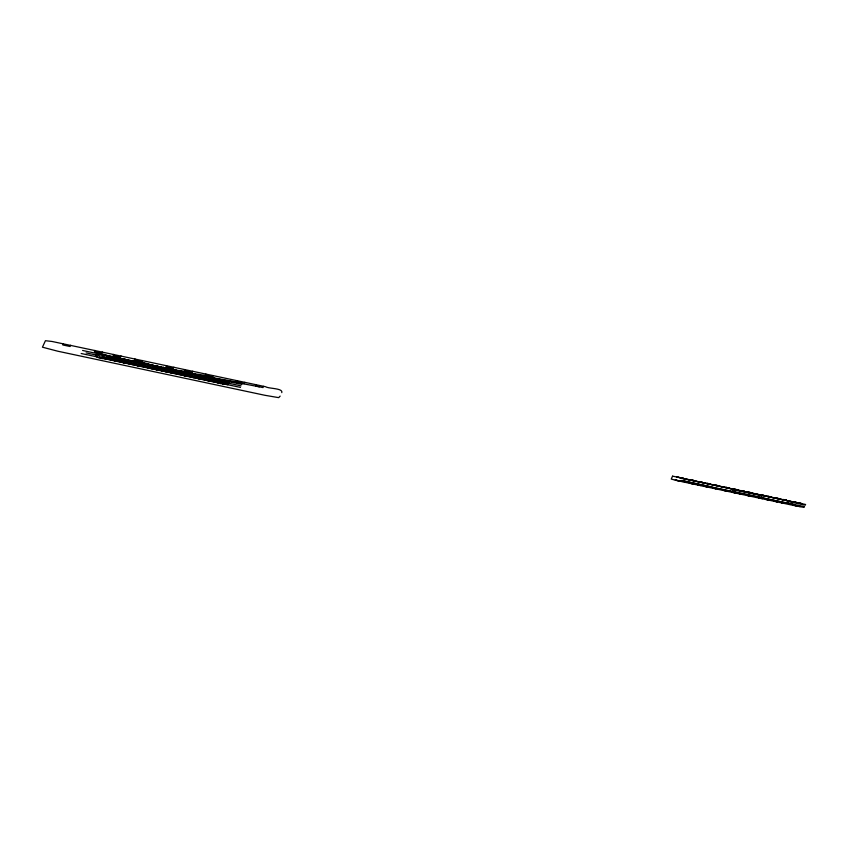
<?xml version="1.0" encoding="UTF-8"?>
<svg xmlns="http://www.w3.org/2000/svg" width="848" height="848" viewBox="0 0 848 848"><rect width="100%" height="100%" fill="white"/><g stroke="black" fill="none" stroke-linecap="round" stroke-linejoin="round"><path stroke-width="1.27" d="M102.258 351.973L101.707 353.245L94.382 351.687L94.976 350.425M173.914 367.226L173.363 368.498L166.038 366.94L166.643 365.679M244.807 382.321L244.256 383.593L236.931 382.035L237.535 380.773M63.377 343.694L62.784 344.956L70.066 346.503L70.67 345.242M102.396 358.524L104.251 354.612M113.749 354.411L113.144 355.683L120.437 357.231L121.041 355.969M135.033 358.948L134.44 360.209L141.733 361.767L142.326 360.495M135.945 364.428L105.809 357.782L105.417 358.407L216.887 381.674L105.618 357.983M161.48 371.159L163.42 367.089M185.405 369.675L184.811 370.936L192.093 372.484L192.697 371.223M198.697 378.272L199.916 375.696M205.926 374.042L205.333 375.304L212.625 376.851L213.219 375.59M211.618 380.551L212.435 378.833M220.628 383.688L222.483 379.777M256.297 384.769L255.704 386.031L262.986 387.578L263.59 386.317M280.147 396.111L278.685 397.638L264.989 395.306L57.738 351.199L42.442 347.192L45.442 340.705L52.088 341.479L265.604 386.741C268.625 388.797 283.317 388.077 281.79 392.635M711.907 487.038L681.771 480.392L681.379 481.028L792.838 504.295L681.569 480.604M732.513 491.331L733.573 489.847L759.882 495.402C763.454 495.084 761.652 498.656 759.077 497.076M169.706 367.714L166.738 368.318L168.561 368.71L164.968 367.958L166.77 368.255M106.477 358.884L99.258 357.358L106.488 358.863M801.572 503.574L794.385 502.048L801.614 503.553M792.954 505.005L800.183 506.542L792.944 505.026M212.371 378.992L229.331 382.522L229.638 381.865L106.445 355.27C95.411 350.669 90.036 357.867 104.76 358.799L220.215 383.381L227.868 384.738L228.6 384.07L211.799 380.434M126.765 359.828L123.225 359.043L126.871 359.817M140.121 362.721L138.33 362.255L141.976 363.039M153.52 365.52L138.086 360.983M160.95 367.099L157.399 366.304L160.982 367.078M207.029 376.883L210.675 377.657L207.018 376.904M714.292 484.876L717.938 485.65L714.302 484.908M740.919 490.579L744.523 491.31L740.866 490.557M764.069 495.497L760.539 494.755L764.101 495.476M117.681 361.312L114.067 360.57L117.724 361.333M125.101 362.891L121.497 362.16L125.154 362.912M136.613 365.35L140.259 366.124M140.217 366.145L136.645 365.393M186.38 375.982L182.85 375.24L186.422 375.961M193.81 377.572L190.281 376.83L193.842 377.551M701.073 485.544L697.491 484.749L699.25 485.215M724.139 490.43L727.785 491.215L724.15 490.462M739.149 493.653L742.806 494.405M742.763 494.426L739.191 493.674M750.31 496.027L746.749 495.285L750.321 496.016M773.779 501.041L777.393 501.783L773.736 501.02M701.095 485.522L699.324 485.088M188.457 371.71L174.253 369.919C179.437 371.021 169.229 368.901 174.285 369.855M186.348 372.42C191.563 373.682 180.995 371.435 186.348 372.42L208.979 376.077M201.23 375.59C206.774 376.915 195.952 374.636 201.23 375.59L240.599 382.808M208.841 377.275L259.35 386.805M693.611 480.413C688.152 479.438 699.017 481.516 693.547 480.54M701.042 481.993C695.752 481.06 706.32 483.063 700.978 482.12M708.621 483.604C703.162 482.639 714.058 484.706 708.557 483.731M183.126 374.466C185.744 376.162 187.472 372.473 183.921 372.781L159.731 367.629C157.124 366.018 155.332 369.59 158.936 369.315M82.595 350.468L241.871 384.377M86.136 352.895L241.055 385.872M81.164 353.499L240.44 387.409M140.174 362.594L141.923 363.018M151.75 365.053L153.552 365.499M734.887 491.935L732.566 491.363M691.894 483.498C696.537 484.643 686.912 482.417 691.82 483.625M706.914 486.699C712.076 487.96 701.996 485.628 706.829 486.826M207.156 380.328C212.36 381.6 202.153 379.226 207.082 380.445M677.743 480.625L682.439 481.484L675.231 479.936L677.488 480.562M223.109 380.275L218.413 379.395L225.653 380.932L223.353 380.328M106.636 355.842L217.904 379.533L106.636 355.842M672.559 476.163L671.234 479.067L676.291 480.434L796.166 505.991L803.819 507.358L804.551 506.691L790.039 503.606C786.594 503.85 788.184 500.405 790.781 502.048L805.293 505.143L805.6 504.486L672.612 476.141M682.587 478.463L793.855 502.154L682.587 478.463M100.7 354.326L107.908 355.863L100.753 354.326M217.024 382.384L224.222 383.953L217.077 382.384M676.662 476.936L683.859 478.484L676.704 476.936M115.826 357.464L119.441 358.238L115.858 357.464M130.836 360.654L134.461 361.439L130.836 360.654M191.955 373.661L195.57 374.445L192.03 373.671M725.888 487.335L729.513 488.119L725.888 487.335M733.319 488.914L736.944 489.699L733.319 488.914M748.424 492.137L752.038 492.911L748.424 492.137M767.906 496.281L771.479 497.034L767.991 496.292M775.496 497.903L779.111 498.677L775.57 497.903M783.011 499.504L786.626 500.278L783.011 499.504M129.119 363.75L132.744 364.523L129.203 363.76M148.209 367.82L151.834 368.594L148.294 367.831M155.64 369.399L159.254 370.184L155.714 369.41M163.229 371.021L166.844 371.795L163.304 371.021M170.734 372.622L174.359 373.396L170.819 372.622M197.807 378.388L201.432 379.162L197.849 378.388M712.596 487.971L716.21 488.745L712.627 487.971M731.601 492.02L735.216 492.794L731.601 492.02M758.759 497.808L762.373 498.582L758.759 497.808M766.179 499.387L769.804 500.172L766.263 499.398M781.284 502.61L784.909 503.383L781.284 502.61"/></g></svg>
